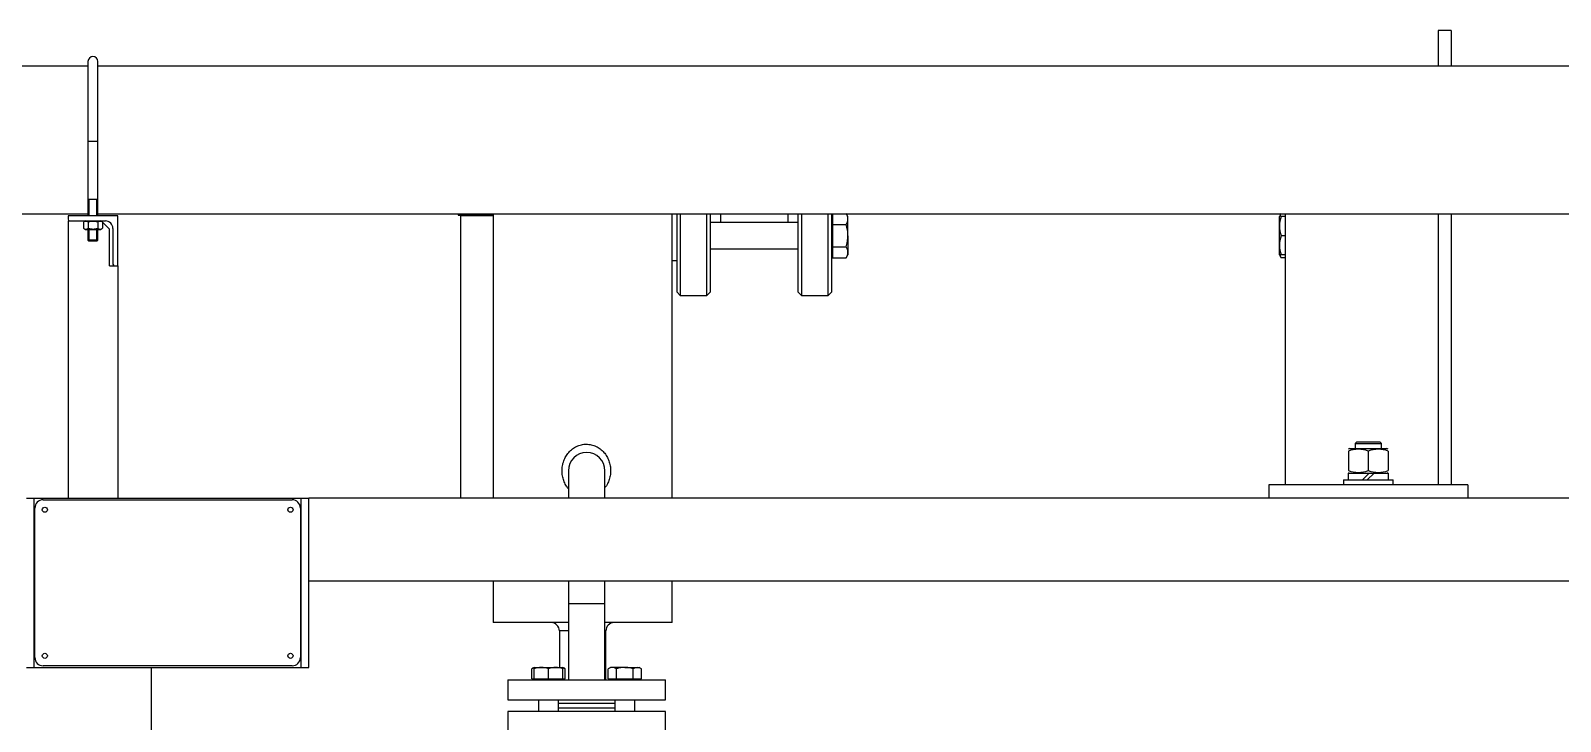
# Model space of a CAD drawing. Extents: x -681219 to -550379, y -242630 to -158199.
# Drawn here: x -636433 to -634709, y -177781 to -177002 of the extents above; entities that cross this region are included whole.
import ezdxf

# ---------------------------------------------------------------- set-up
doc = ezdxf.new("R2010")
doc.units = 0
doc.header["$LTSCALE"] = 1000
for name, color, linetype in [('$TD_AUDIT_GENERATED_(1F73)', 7, 'CONTINUOUS'), ('$TD_AUDIT_GENERATED_(28D8)', 7, 'CONTINUOUS'), ('$TD_AUDIT_GENERATED_(2AE)', 7, 'CONTINUOUS'), ('$TD_AUDIT_GENERATED_(321)', 7, 'CONTINUOUS'), ('$TD_AUDIT_GENERATED_(352)', 7, 'CONTINUOUS'), ('$TD_AUDIT_GENERATED_(451)', 7, 'CONTINUOUS'), ('05R22-3', 7, 'CONTINUOUS'), ('16_GB93', 7, 'CONTINUOUS'), ('16_GB97.1', 7, 'CONTINUOUS'), ('DN15-PN1.6_GB911', 7, 'CONTINUOUS'), ('E+H蒸汽流量计DN40', 7, 'CONTINUOUS'), ('M12×50_GB5782', 7, 'CONTINUOUS'), ('M16_GB6170', 7, 'CONTINUOUS'), ('M16×120_GB5782', 7, 'CONTINUOUS'), ('M16×40_GB5782', 7, 'CONTINUOUS'), ('M16×65_GB5782', 7, 'CONTINUOUS'), ('M6_GB6170', 7, 'CONTINUOUS'), ('MYGL00311323', 7, 'CONTINUOUS')]:
    doc.layers.add(name, color=color, linetype=linetype)

msp = doc.modelspace()

# ---------------------------------------------------------------- linework, layer by layer
at = {"layer": '$TD_AUDIT_GENERATED_(1F73)', "color": 7, "linetype": 'Continuous'}
for p, q in [((-635704.5752, -177297.3329), (-635704.5752, -177208.8658)), ((-635700.8345, -177208.8658), (-635700.8345, -177301.0736)), ((-635670.9091, -177301.0736), (-635670.9091, -177208.8658)), ((-635667.1684, -177208.8658), (-635667.1684, -177297.3329)), ((-635568.0403, -177297.3329), (-635568.0403, -177208.8658)), ((-635564.2997, -177208.8658), (-635564.2997, -177301.0736)), ((-635534.3742, -177301.0736), (-635534.3742, -177208.8658)), ((-635530.6335, -177208.8658), (-635530.6335, -177297.3329)), ((-635704.5752, -177297.3329), (-635700.8345, -177301.0736)), ((-635700.8345, -177301.0736), (-635670.9091, -177301.0736)), ((-635670.9091, -177301.0736), (-635667.1684, -177297.3329)), ((-635568.0403, -177297.3329), (-635564.2997, -177301.0736)), ((-635564.2997, -177301.0736), (-635534.3742, -177301.0736)), ((-635534.3742, -177301.0736), (-635530.6335, -177297.3329))]:
    msp.add_line(p, q, dxfattribs=at)
at = {"layer": '$TD_AUDIT_GENERATED_(28D8)', "color": 7, "linetype": 'Continuous'}
for p, q in [((-636368.416, -177042.4055), (-636769.3236, -177042.4055)), ((-633071.9407, -177042.4055), (-636357.1939, -177042.4055)), ((-636767.3944, -177208.8658), (-636368.416, -177208.8658)), ((-636357.1939, -177208.8658), (-633441.4631, -177208.8658))]:
    msp.add_line(p, q, dxfattribs=at)
at = {"layer": '$TD_AUDIT_GENERATED_(2AE)', "color": 7, "linetype": 'Continuous'}
for p, q in [((-633786.4108, -177529.2551), (-636119.6607, -177529.2551)), ((-633786.4108, -177622.7721), (-636119.6607, -177622.7721)), ((-636297.343, -177720.0298), (-636297.343, -179156.4514))]:
    msp.add_line(p, q, dxfattribs=at)
at = {"layer": '$TD_AUDIT_GENERATED_(321)', "color": 7, "linetype": 'Continuous'}
for p, q in [((-636368.416, -177037.3555), (-636368.416, -177127.1319)), ((-636357.1939, -177127.1319), (-636357.1939, -177037.3555)), ((-636368.416, -177127.1319), (-636357.1939, -177127.1319)), ((-636368.416, -177127.1319), (-636368.416, -177211.2972)), ((-636357.1939, -177211.2972), (-636357.1939, -177127.1319)), ((-636357.1939, -177192.5938), (-636368.416, -177192.5938)), ((-636367.2685, -177211.2972), (-636367.2685, -177192.5938)), ((-636358.3414, -177211.2972), (-636358.3414, -177192.5938)), ((-636334.7498, -177211.2972), (-636390.8601, -177211.2972)), ((-636390.8601, -177211.2972), (-636390.8601, -177215.0379)), ((-636390.8601, -177216.9082), (-636388.9897, -177216.9082)), ((-636390.8601, -177216.9082), (-636390.8601, -177529.2551)), ((-636388.9897, -177216.9082), (-636348.7774, -177216.9082)), ((-636344.1015, -177226.2599), (-636352.0062, -177218.3553)), ((-636340.3609, -177225.3248), (-636340.3609, -177265.5371)), ((-636334.7498, -177267.4074), (-636334.7498, -177211.2972)), ((-636368.416, -177226.634), (-636368.416, -177238.4171)), ((-636357.1939, -177238.4171), (-636368.416, -177238.4171)), ((-636368.416, -177238.4171), (-636367.4808, -177239.3523)), ((-636367.4808, -177239.3523), (-636358.1291, -177239.3523)), ((-636367.2685, -177239.3523), (-636367.2685, -177226.634)), ((-636358.3414, -177239.3523), (-636358.3414, -177226.634)), ((-636358.1291, -177239.3523), (-636357.1939, -177238.4171)), ((-636357.1939, -177238.4171), (-636357.1939, -177226.634)), ((-636344.1015, -177267.4074), (-636344.1015, -177226.2599)), ((-636344.1015, -177267.4074), (-636338.4905, -177267.4074)), ((-636338.4905, -177267.4074), (-636334.7498, -177267.4074)), ((-636334.7498, -177267.4074), (-636334.7498, -177529.2551))]:
    msp.add_line(p, q, dxfattribs=at)
for centre, radius, start, end in [((-636362.805, -177037.3555), 5.611, 0, 180), ((-636388.9897, -177215.0379), 1.8703, 180, 270), ((-636348.7774, -177225.3248), 8.4165, 0, 90), ((-636338.4905, -177265.5371), 1.8703, 180, 270)]:
    msp.add_arc(centre, radius, start, end, dxfattribs=at)
at = {"layer": '$TD_AUDIT_GENERATED_(352)', "color": 7, "linetype": 'Continuous'}
for p, q in [((-635951.33, -177208.8658), (-635951.33, -177210.362)), ((-635951.33, -177210.362), (-635911.9227, -177210.362)), ((-635911.9227, -177211.2972), (-635948.5245, -177211.2972)), ((-635948.5245, -177211.2972), (-635948.5245, -177529.2551))]:
    msp.add_line(p, q, dxfattribs=at)
at = {"layer": '$TD_AUDIT_GENERATED_(451)', "color": 7, "linetype": 'Continuous'}
for p, q in [((-636437.6186, -177529.2551), (-636429.015, -177529.2551)), ((-636429.015, -177529.2551), (-636128.2642, -177529.2551)), ((-636429.015, -177720.0298), (-636429.015, -177529.2551)), ((-636128.2642, -177529.2551), (-636119.6607, -177529.2551)), ((-636128.2642, -177720.0298), (-636128.2642, -177529.2551)), ((-636119.6607, -177720.0298), (-636119.6607, -177529.2551)), ((-636437.6186, -177720.0298), (-636429.015, -177720.0298)), ((-636429.015, -177720.0298), (-636128.2642, -177720.0298)), ((-636128.2642, -177720.0298), (-636119.6607, -177720.0298))]:
    msp.add_line(p, q, dxfattribs=at)
at = {"layer": '05R22-3', "color": 7, "linetype": 'Continuous'}
for p, q in [((-634831.9312, -177002.452), (-634846.8939, -177002.452)), ((-634846.8939, -177002.452), (-634846.8939, -177042.4055)), ((-634831.9312, -177002.452), (-634831.9312, -177042.4055)), ((-635911.9227, -177208.8658), (-635911.9227, -177529.2551)), ((-635709.9259, -177529.2551), (-635709.9259, -177208.8658)), ((-635018.9652, -177208.8658), (-635018.9652, -177514.2924)), ((-634846.8939, -177208.8658), (-634846.8939, -177514.2924)), ((-634831.9312, -177208.8658), (-634831.9312, -177514.2924)), ((-635826.9524, -177498.3945), (-635826.9524, -177529.2551)), ((-635785.8049, -177529.2551), (-635785.8049, -177498.3945)), ((-634813.2278, -177514.2924), (-635037.6686, -177514.2924)), ((-635037.6686, -177514.2924), (-635037.6686, -177529.2551)), ((-634813.2278, -177514.2924), (-634813.2278, -177529.2551)), ((-635911.9227, -177622.7721), (-635911.9227, -177669.5307)), ((-635826.9524, -177622.7721), (-635826.9524, -177648.0217)), ((-635785.8049, -177648.0217), (-635785.8049, -177622.7721)), ((-635709.9259, -177669.5307), (-635709.9259, -177622.7721)), ((-635826.9524, -177648.0217), (-635785.8049, -177648.0217)), ((-635826.9524, -177648.0217), (-635826.9524, -177734.0574)), ((-635785.8049, -177734.0574), (-635785.8049, -177648.0217)), ((-635826.9524, -177669.5307), (-635911.9227, -177669.5307)), ((-635709.9259, -177669.5307), (-635785.8049, -177669.5307)), ((-635826.9524, -177678.8824), (-635837.1091, -177678.8824)), ((-635837.1091, -177678.8824), (-635837.1091, -177720.0298)), ((-635784.7396, -177678.8824), (-635785.8049, -177678.8824)), ((-635784.7396, -177734.0574), (-635784.7396, -177678.8824)), ((-635895.2198, -177734.0574), (-635717.5375, -177734.0574)), ((-635895.2198, -177734.0574), (-635895.2198, -177756.5015)), ((-635717.5375, -177756.5015), (-635717.5375, -177734.0574)), ((-635895.2198, -177756.5015), (-635717.5375, -177756.5015)), ((-635838.1388, -177760.2422), (-635774.6184, -177760.2422))]:
    msp.add_line(p, q, dxfattribs=at)
for centre, radius, start, end in [((-635806.3786, -177498.3945), 20.5737, 0, 180), ((-635846.4608, -177678.8824), 9.3517, 0, 90), ((-635775.3879, -177678.8824), 9.3517, 90, 180)]:
    msp.add_arc(centre, radius, start, end, dxfattribs=at)
for points, knots in [([(-635827.0712, -177518.4755), (-635828.0779, -177517.2602), (-635830.0673, -177514.4181), (-635832.351, -177509.5695), (-635833.8193, -177504.0912), (-635834.3164, -177498.4418), (-635833.8347, -177492.7873), (-635832.3848, -177487.3135), (-635829.9935, -177482.1937), (-635826.7064, -177477.6042), (-635822.5996, -177473.7349), (-635818.5766, -177471.2629), (-635815.0944, -177469.8318), (-635812.3719, -177469.049), (-635809.5792, -177468.5744), (-635806.7504, -177468.4156), (-635803.9224, -177468.577), (-635801.1337, -177469.0546), (-635798.4217, -177469.8363), (-635795.8174, -177470.9073), (-635793.3474, -177472.2481), (-635790.2693, -177474.3608), (-635786.8508, -177477.5719), (-635783.5698, -177482.1351), (-635781.1684, -177487.244), (-635779.7033, -177492.721), (-635779.3745, -177496.5043), (-635779.3745, -177498.3945)], [0.3797113226, 0.3797113226, 0.3797113226, 0.3797113226, 0.4059935645, 0.4373226993, 0.4684913538, 0.4997734209, 0.5309513124, 0.5621858423, 0.5933934326, 0.6245643983, 0.6558061393, 0.6869045598, 0.7025274403, 0.7182486696, 0.7338203491, 0.7494309766, 0.7651730525, 0.7807882553, 0.7964347666, 0.8121748492, 0.8278012354, 0.8434640912, 0.8747817849, 0.9061231087, 0.9373093386, 0.9686785839, 1, 1, 1, 1]), ([(-635779.3745, -177498.3945), (-635779.3745, -177500.2764), (-635779.7004, -177504.0436), (-635781.1543, -177509.5032), (-635783.223, -177513.9239), (-635784.8704, -177516.4135), (-635785.5417, -177517.3125)], [0, 0, 0, 0, 0.0311849408, 0.0624244948, 0.0935516021, 0.1123665499, 0.1123665499, 0.1123665499, 0.1123665499])]:
    msp.add_open_spline(points, degree=3, knots=knots, dxfattribs=at)
at = {"layer": '16_GB93', "color": 7, "linetype": 'Continuous'}
for p, q in [((-634948.2664, -177501.013), (-634924.3252, -177501.013)), ((-634948.2664, -177501.013), (-634948.2664, -177508.6814)), ((-634931.9936, -177508.6814), (-634924.3252, -177501.013)), ((-634918.9028, -177501.013), (-634926.5712, -177508.6814)), ((-634918.9028, -177501.013), (-634902.6301, -177501.013)), ((-634902.6301, -177508.6814), (-634902.6301, -177501.013))]:
    msp.add_line(p, q, dxfattribs=at)
at = {"layer": '16_GB97.1', "color": 7, "linetype": 'Continuous'}
for p, q in [((-635709.9259, -177261.5923), (-635704.5752, -177261.5923)), ((-634953.5033, -177508.6814), (-634897.3931, -177508.6814)), ((-634953.5033, -177508.6814), (-634953.5033, -177514.2924)), ((-634897.3931, -177514.2924), (-634897.3931, -177508.6814))]:
    msp.add_line(p, q, dxfattribs=at)
at = {"layer": 'DN15-PN1.6_GB911', "color": 7, "linetype": 'Continuous'}
for p, q in [((-635717.5375, -177769.5939), (-635895.2198, -177769.5939)), ((-635895.2198, -177769.5939), (-635895.2198, -177792.038)), ((-635774.6184, -177765.8532), (-635838.1388, -177765.8532)), ((-635717.5375, -177792.038), (-635717.5375, -177769.5939))]:
    msp.add_line(p, q, dxfattribs=at)
at = {"layer": 'E+H蒸汽流量计DN40', "color": 7, "linetype": 'Continuous'}
for p, q in [((-635655.5058, -177208.8658), (-635655.5058, -177218.5745)), ((-635579.7029, -177208.8658), (-635579.7029, -177218.5745))]:
    msp.add_line(p, q, dxfattribs=at)
at = {"layer": 'M12×50_GB5782', "color": 7, "linetype": 'Continuous'}
for p, q in [((-635865.5823, -177720.0298), (-635868.0923, -177721.479)), ((-635868.0923, -177732.9352), (-635868.0923, -177721.479)), ((-635865.5823, -177720.0298), (-635833.1394, -177720.0298)), ((-635865.5823, -177721.4788), (-635865.5823, -177720.0298)), ((-635865.5823, -177732.9352), (-635865.5823, -177721.4788)), ((-635849.3609, -177732.9352), (-635849.3609, -177721.479)), ((-635833.1394, -177720.0298), (-635833.1394, -177721.4788)), ((-635830.6294, -177721.479), (-635833.1394, -177720.0298)), ((-635833.1394, -177732.9352), (-635833.1394, -177721.4788)), ((-635830.6294, -177732.9352), (-635830.6294, -177721.479)), ((-635779.6178, -177720.0298), (-635782.1278, -177721.479)), ((-635782.1278, -177732.9352), (-635782.1278, -177721.479)), ((-635763.3964, -177720.0298), (-635779.6178, -177720.0298)), ((-635772.7621, -177732.9352), (-635772.7621, -177721.4788)), ((-635763.3964, -177720.0298), (-635747.1749, -177720.0298)), ((-635754.0307, -177732.9352), (-635754.0307, -177721.4788)), ((-635744.6649, -177721.479), (-635747.1749, -177720.0298)), ((-635744.6649, -177732.9352), (-635744.6649, -177721.479)), ((-635868.0923, -177732.9352), (-635865.5823, -177732.9352)), ((-635865.5823, -177732.9352), (-635849.3609, -177732.9352)), ((-635864.8847, -177732.9352), (-635864.8847, -177734.0574)), ((-635849.3609, -177732.9352), (-635833.1394, -177732.9352)), ((-635833.837, -177734.0574), (-635833.837, -177732.9352)), ((-635833.1394, -177732.9352), (-635830.6294, -177732.9352)), ((-635782.1278, -177732.9352), (-635772.7621, -177732.9352)), ((-635778.9202, -177732.9352), (-635778.9202, -177734.0574)), ((-635772.7621, -177732.9352), (-635754.0307, -177732.9352)), ((-635754.0307, -177732.9352), (-635744.6649, -177732.9352)), ((-635747.8726, -177734.0574), (-635747.8726, -177732.9352)), ((-635860.5829, -177756.5015), (-635860.5829, -177769.5939)), ((-635838.1388, -177769.5939), (-635838.1388, -177756.5015)), ((-635774.6184, -177756.5015), (-635774.6184, -177769.5939)), ((-635752.1743, -177769.5939), (-635752.1743, -177756.5015))]:
    msp.add_line(p, q, dxfattribs=at)
for centre, radius, start, end in [((-635863.4093, -177728.4324), 8.3833, 105.2184717, 123.9600488), ((-635857.4719, -177743.6608), 23.6182, 69.9144082, 110.0839111), ((-635841.2498, -177743.6609), 23.6183, 69.9161492, 110.0855316), ((-635835.3125, -177728.4324), 8.3833, 56.0398026, 74.7226159), ((-635777.4448, -177728.4324), 8.3833, 56.0428623, 123.9600488), ((-635749.348, -177728.4324), 8.3833, 56.0398026, 123.9572862)]:
    msp.add_arc(centre, radius, start, end, dxfattribs=at)
for points in [[(-635763.3964, -177720.0298), (-635764.98, -177720.0298), (-635766.5851, -177720.1697), (-635769.7135, -177720.6775), (-635771.2477, -177721.0416), (-635772.7621, -177721.4788)], [(-635754.0307, -177721.4788), (-635755.5539, -177721.0391), (-635757.114, -177720.6702), (-635760.2413, -177720.1659), (-635761.8137, -177720.0298), (-635763.3964, -177720.0298)]]:
    msp.add_open_spline(points, degree=3, knots=[0, 0, 0, 0, 0.5, 0.5, 1, 1, 1, 1], dxfattribs=at)
at = {"layer": 'M16_GB6170', "color": 7, "linetype": 'Continuous'}
for p, q in [((-634946.4895, -177473.3319), (-634947.8923, -177474.1418)), ((-634947.8923, -177476.1466), (-634947.8923, -177498.1983)), ((-634946.4895, -177473.3319), (-634904.4069, -177473.3319)), ((-634925.4482, -177476.147), (-634925.4482, -177498.1979)), ((-634903.0041, -177474.1418), (-634904.4069, -177473.3319)), ((-634903.0041, -177476.1466), (-634903.0041, -177498.1983)), ((-634947.8923, -177500.2031), (-634946.4895, -177501.013)), ((-634924.3252, -177501.013), (-634918.9028, -177501.013)), ((-634904.4069, -177501.013), (-634903.0041, -177500.2031))]:
    msp.add_line(p, q, dxfattribs=at)
for centre, radius, start, end in [((-634936.6707, -177506.8378), 32.6783, 69.9144081, 110.0839111), ((-634914.2257, -177506.8379), 32.6784, 69.9161491, 110.0855317), ((-634936.6707, -177467.507), 32.6784, 249.9161491, 290.0855317), ((-634914.2257, -177467.5071), 32.6783, 249.9144081, 290.0839111)]:
    msp.add_arc(centre, radius, start, end, dxfattribs=at)
at = {"layer": 'M16×120_GB5782', "color": 7, "linetype": 'Continuous'}
for p, q in [((-635568.0403, -177218.5745), (-635667.1684, -177218.5745)), ((-635529.1373, -177212.4959), (-635530.6335, -177212.4959)), ((-635529.1373, -177208.8658), (-635529.1373, -177221.0293)), ((-635529.1373, -177221.0293), (-635513.8652, -177221.0293)), ((-635529.1373, -177221.0293), (-635529.1373, -177246.0451)), ((-635511.9301, -177211.8735), (-635513.6667, -177208.8658)), ((-635511.9301, -177233.5372), (-635511.9301, -177211.8735)), ((-635511.9301, -177233.5372), (-635511.9301, -177255.2009)), ((-635667.1684, -177248.4999), (-635568.0403, -177248.4999)), ((-635530.6335, -177254.5785), (-635529.1373, -177254.5785)), ((-635529.1373, -177246.0451), (-635513.8652, -177246.0451)), ((-635529.1373, -177246.0451), (-635529.1373, -177258.553)), ((-635529.1373, -177258.553), (-635513.8655, -177258.553)), ((-635513.8655, -177258.553), (-635511.9301, -177255.2009))]:
    msp.add_line(p, q, dxfattribs=at)
for centre, radius, start, end in [((-635523.1517, -177214.7756), 11.1959, 326.0428621, 33.960049), ((-635523.1517, -177252.2988), 11.1958, 326.0398024, 33.9572864)]:
    msp.add_arc(centre, radius, start, end, dxfattribs=at)
for points, knots in [([(-635511.9301, -177233.5372), (-635511.9301, -177231.4236), (-635512.1118, -177229.3236), (-635512.7853, -177225.1471), (-635513.2779, -177223.0636), (-635513.8652, -177221.0293)], [0, 0, 0, 0, 0.5, 0.5, 1, 1, 1, 1]), ([(-635513.8652, -177246.0451), (-635513.2813, -177244.0226), (-635512.7951, -177241.9737), (-635512.2864, -177238.8402), (-635512.1537, -177237.7838), (-635511.9751, -177235.6555), (-635511.9301, -177234.5946), (-635511.9301, -177233.5372)], [0, 0, 0, 0, 0.5, 0.5, 0.75, 0.75, 1, 1, 1, 1])]:
    msp.add_open_spline(points, degree=3, knots=knots, dxfattribs=at)
at = {"layer": 'M16×40_GB5782', "color": 7, "linetype": 'Continuous'}
for p, q in [((-634938.3162, -177465.6635), (-634940.4109, -177467.7583)), ((-634938.3162, -177465.6635), (-634912.5803, -177465.6635)), ((-634910.4855, -177467.7583), (-634912.5803, -177465.6635)), ((-634940.4109, -177467.7583), (-634910.4855, -177467.7583)), ((-634940.4109, -177467.7583), (-634940.4109, -177473.3319)), ((-634910.4855, -177473.3319), (-634910.4855, -177467.7583))]:
    msp.add_line(p, q, dxfattribs=at)
at = {"layer": 'M16×65_GB5782', "color": 7, "linetype": 'Continuous'}
for p, q in [((-635023.905, -177208.8658), (-635025.6416, -177211.8735)), ((-635025.6416, -177255.2009), (-635025.6416, -177211.8735)), ((-635018.9652, -177211.8735), (-635023.7065, -177211.8735)), ((-635018.9652, -177233.5372), (-635023.7062, -177233.5372)), ((-635025.6416, -177255.2009), (-635023.7062, -177258.553)), ((-635023.7065, -177255.2009), (-635025.6416, -177255.2009)), ((-635018.9652, -177255.2009), (-635023.7065, -177255.2009)), ((-635018.9652, -177258.553), (-635023.7062, -177258.553))]:
    msp.add_line(p, q, dxfattribs=at)
for centre, radius, start, end in [((-635014.42, -177214.7756), 11.1958, 146.0398024, 164.722612), ((-634994.0824, -177222.7049), 31.5421, 159.9161491, 200.0855317), ((-634994.0825, -177244.3695), 31.542, 159.9144081, 200.0839111), ((-635014.42, -177252.2988), 11.1959, 195.2184681, 213.960049)]:
    msp.add_arc(centre, radius, start, end, dxfattribs=at)
at = {"layer": 'M6_GB6170', "color": 7, "linetype": 'Continuous'}
for p, q in [((-636371.128, -177216.9082), (-636373.6037, -177218.3376)), ((-636373.6037, -177218.3376), (-636373.6037, -177225.2046)), ((-636373.6037, -177225.2046), (-636371.128, -177226.634)), ((-636368.2043, -177218.3375), (-636368.2043, -177225.2047)), ((-636357.4056, -177218.3375), (-636357.4056, -177225.2047)), ((-636352.0062, -177218.3376), (-636354.4819, -177216.9082)), ((-636354.4819, -177226.634), (-636352.0062, -177225.2046)), ((-636352.0062, -177218.3376), (-636352.0062, -177225.2046)), ((-636371.128, -177226.634), (-636354.4819, -177226.634))]:
    msp.add_line(p, q, dxfattribs=at)
for centre, radius, start, end in [((-636370.9039, -177222.3306), 4.8201, 55.9392098, 124.0637014), ((-636370.9039, -177221.2116), 4.82, 235.9360155, 304.0610734), ((-636354.706, -177222.3306), 4.82, 55.9360155, 124.0610734), ((-636354.706, -177221.2116), 4.8201, 235.9392098, 304.0637014)]:
    msp.add_arc(centre, radius, start, end, dxfattribs=at)
for points in [[(-636357.4056, -177218.3375), (-636358.2837, -177218.084), (-636359.1834, -177217.8713), (-636360.9873, -177217.5804), (-636361.8941, -177217.5021), (-636363.7189, -177217.5022), (-636364.6438, -177217.5828), (-636366.4473, -177217.8757), (-636367.3316, -177218.0855), (-636368.2043, -177218.3375)], [(-636368.2043, -177225.2047), (-636367.3316, -177225.4567), (-636366.4473, -177225.6666), (-636364.6438, -177225.9594), (-636363.7189, -177226.04), (-636361.8941, -177226.0402), (-636360.9873, -177225.9618), (-636359.1834, -177225.671), (-636358.2837, -177225.4582), (-636357.4056, -177225.2047)]]:
    msp.add_open_spline(points, degree=3, knots=[0, 0, 0, 0, 0.25, 0.25, 0.5, 0.5, 0.75, 0.75, 1, 1, 1, 1], dxfattribs=at)
at = {"layer": 'MYGL00311323', "color": 7, "linetype": 'Continuous'}
for p, q in [((-636418.9152, -177531.1254), (-636138.3641, -177531.1254)), ((-636428.2669, -177708.8078), (-636428.2669, -177540.4772)), ((-636129.0124, -177540.4772), (-636129.0124, -177708.8078)), ((-636138.3641, -177718.1595), (-636418.9152, -177718.1595))]:
    msp.add_line(p, q, dxfattribs=at)
for centre in [(-636417.0448, -177542.3475), (-636140.2344, -177542.3475), (-636417.0448, -177706.9375), (-636140.2344, -177706.9375)]:
    msp.add_circle(centre, 2.899, dxfattribs=at)
for centre, start, end in [((-636418.9152, -177540.4772), 90, 180), ((-636138.3641, -177540.4772), 0, 90), ((-636418.9152, -177708.8078), 180, 270), ((-636138.3641, -177708.8078), 270, 0)]:
    msp.add_arc(centre, 9.3517, start, end, dxfattribs=at)

doc.saveas('drawing.dxf')
